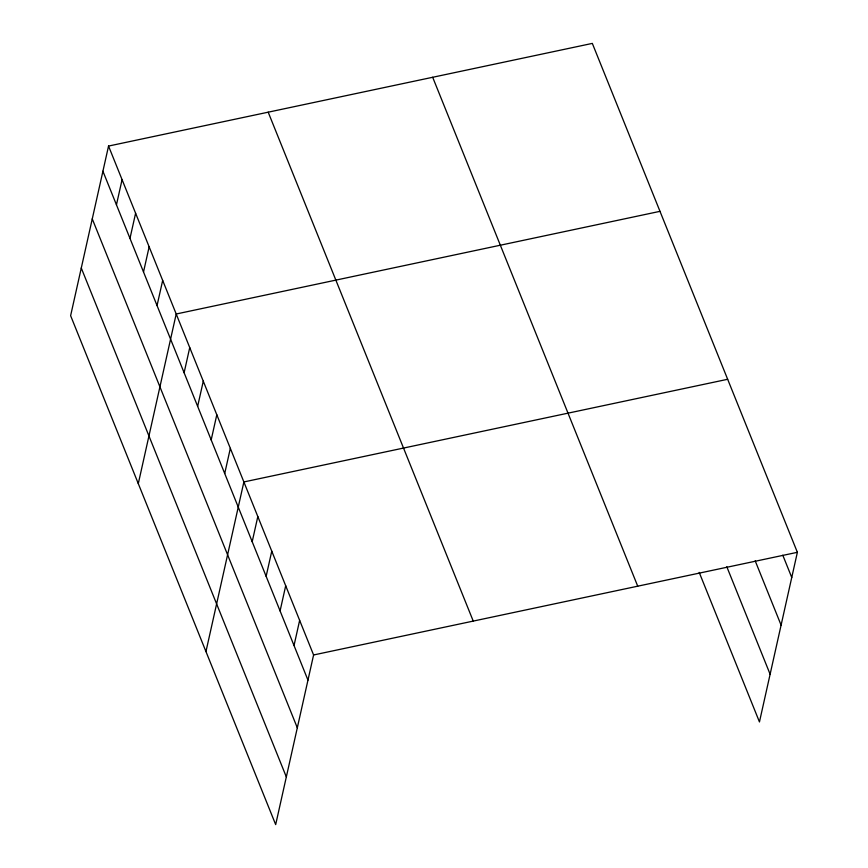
<?xml version="1.0" encoding="UTF-8"?>
<svg xmlns="http://www.w3.org/2000/svg" width="868" height="868" viewBox="0 0 868 868"><rect width="100%" height="100%" fill="white"/><g stroke="black" fill="none" stroke-linecap="round" stroke-linejoin="round"><path stroke-width="1.3" d="M108.543 146.063L70.623 315.692L275.677 824.6L313.587 654.971L108.543 146.063L592.323 43.4L797.377 552.308L759.457 721.937L699.207 572.392M116.453 204.805L122.073 179.654M129.983 238.396L135.603 213.235M143.513 271.977L149.144 246.827M157.054 305.569L162.674 280.418M138.294 483.628L176.204 313.999L659.995 211.336M184.114 372.741L189.734 347.591M197.654 406.332L203.275 381.182M211.184 439.924L216.805 414.763M224.714 473.505L230.335 448.355M205.955 651.575L243.875 481.946L727.655 379.283M252.197 541.708L257.818 516.547M266.14 576.309L271.76 551.158M280.082 610.92L285.702 585.759M294.024 645.521L299.644 620.37M313.587 654.971L797.377 552.308M782.795 555.216L791.757 577.47M755.203 560.869L781.102 625.144M726.798 566.739L770.122 674.262M432.676 77.274L637.73 586.193M268.19 112.178L473.244 621.097M102.912 171.213L307.966 680.132M92.258 218.888L297.312 727.807M81.277 268.017L286.331 776.925"/></g></svg>
